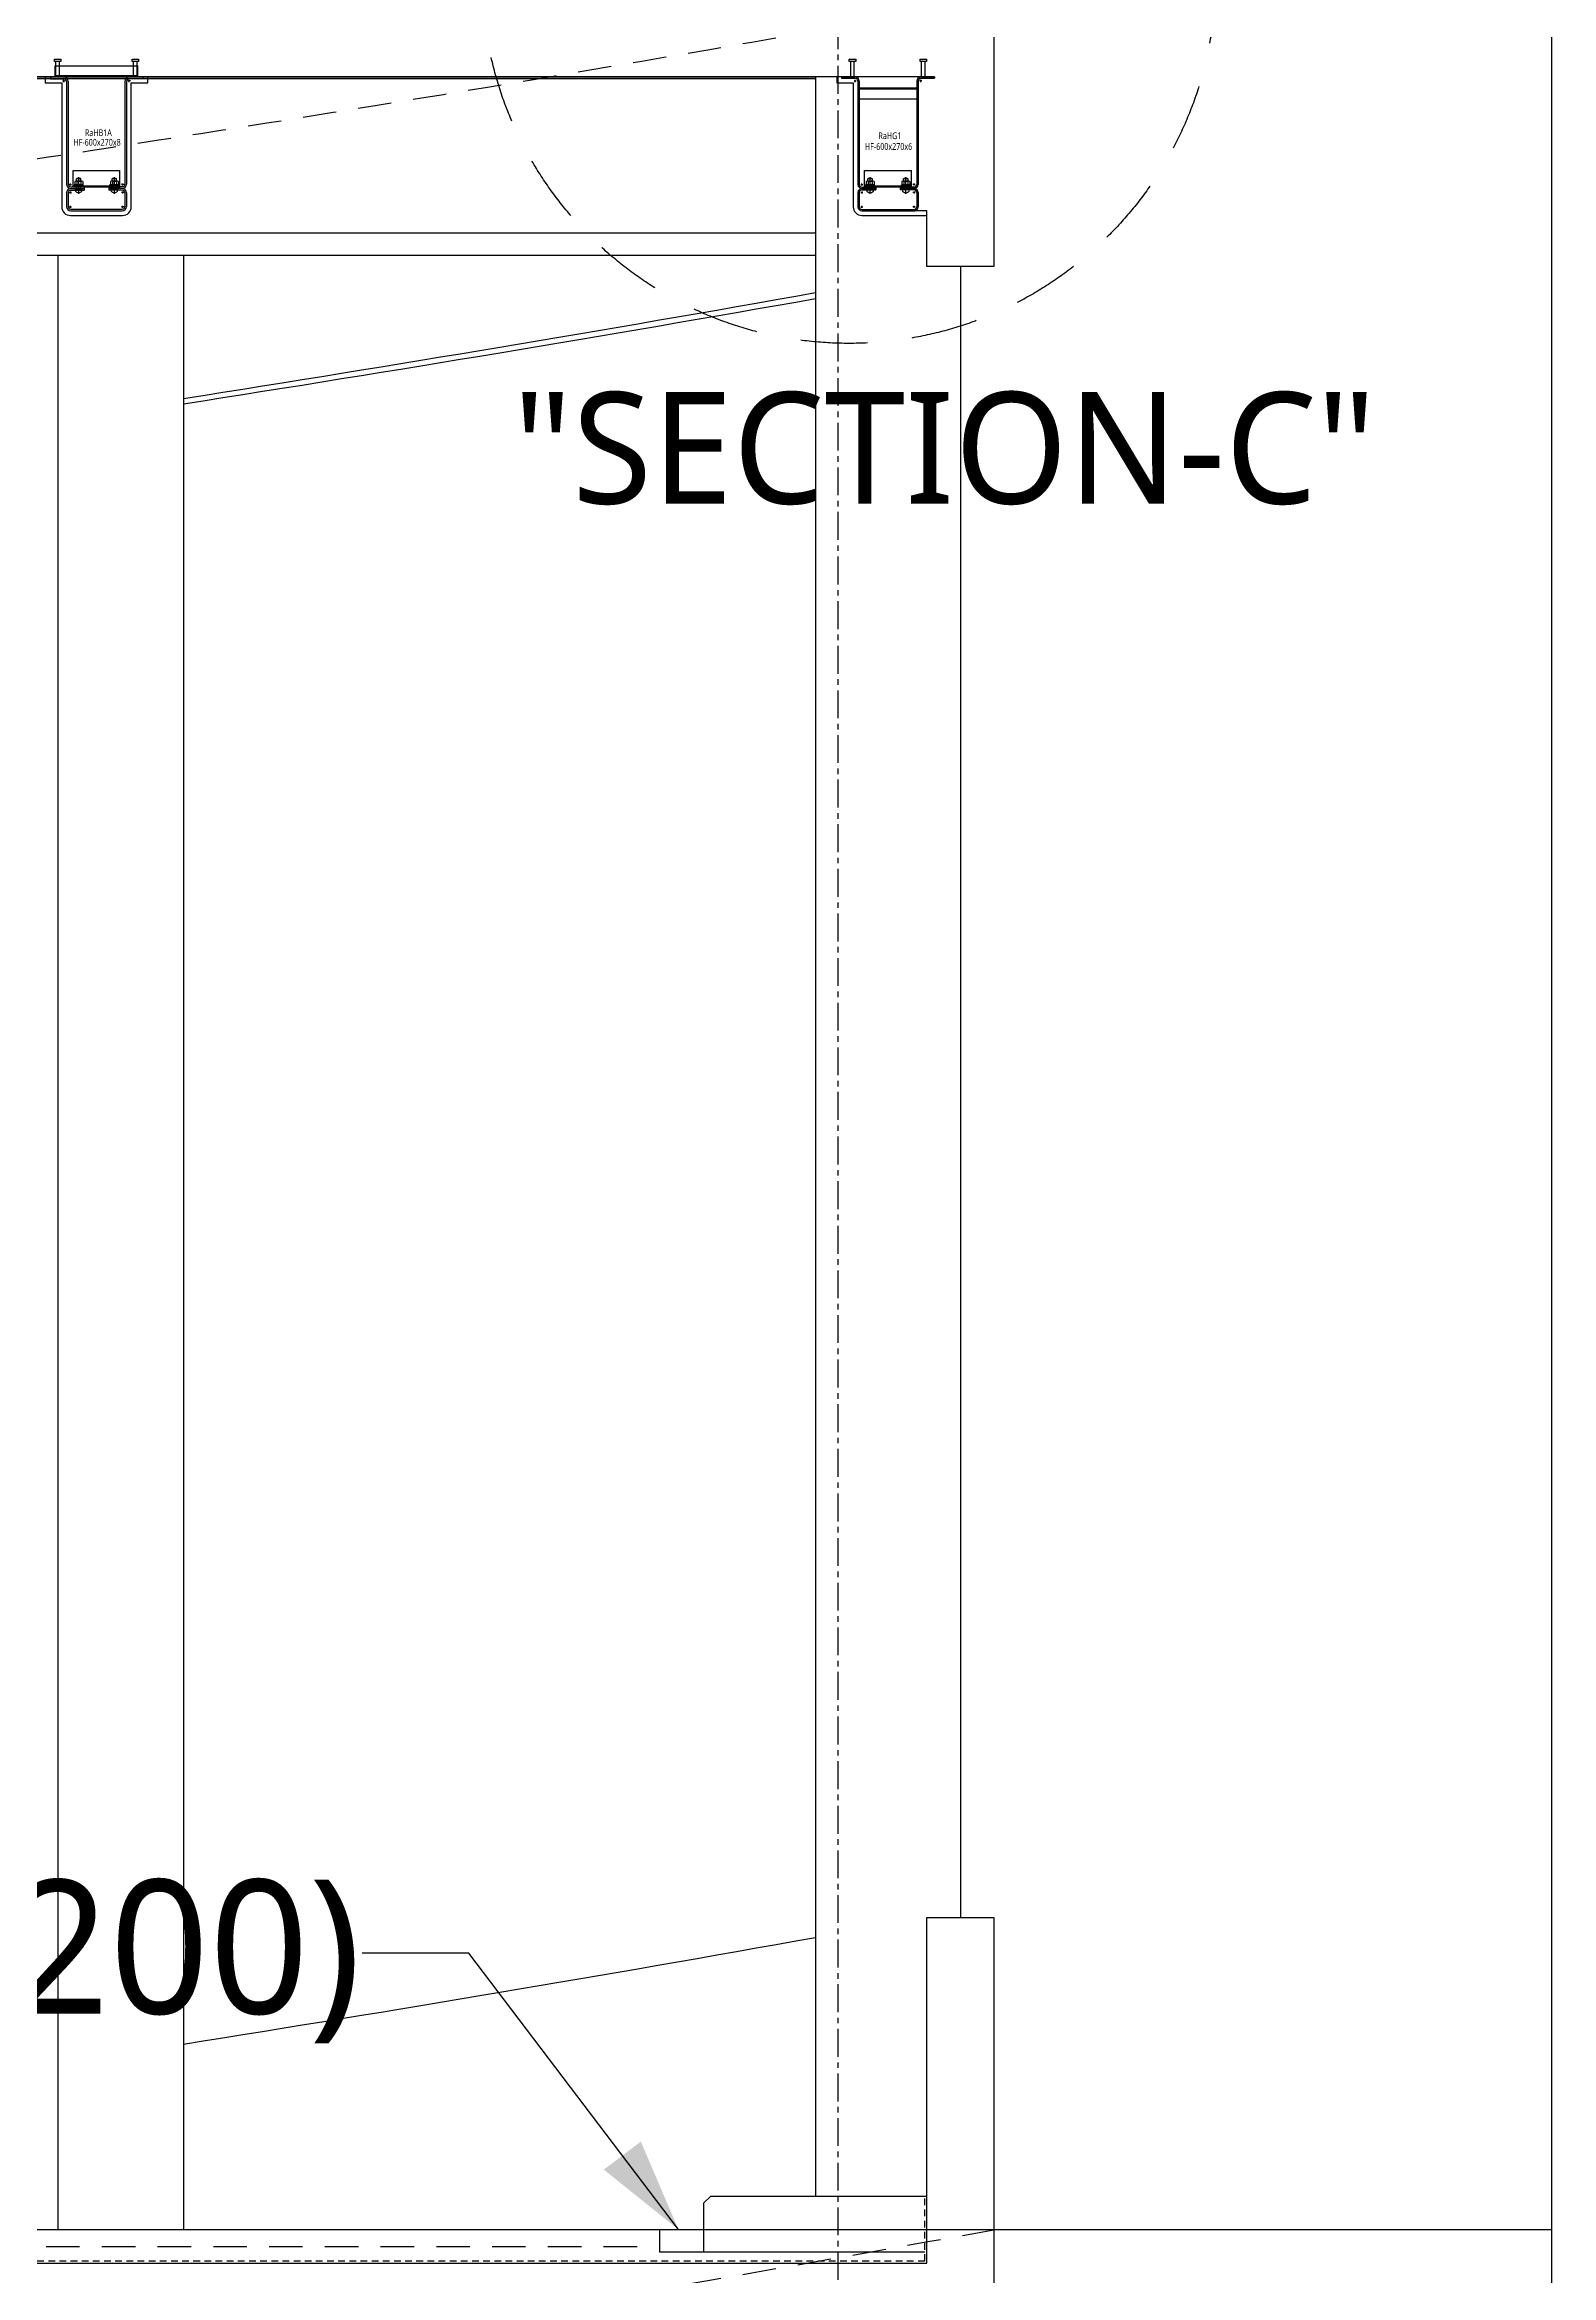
# Model space of a CAD drawing. Header units: millimetres. Extents: x 367092 to 767578, y 396038 to 811791.
# Drawn here: x 730585 to 737342, y 478820 to 488820 of the extents above; entities that cross this region are included whole.
import ezdxf
from ezdxf.enums import TextEntityAlignment as Align

# ---------------------------------------------------------------- set-up
doc = ezdxf.new("R2010")
doc.units = ezdxf.units.MM
doc.header["$LTSCALE"] = 100
doc.header["$MEASUREMENT"] = 0
doc.header["$PDSIZE"] = -10
for name, pattern in [('CENTER', [2, 1.25, -0.25, 0.25, -0.25]), ('HID', [2.5, 1.5, -1]), ('HIDDEN', [9.525, 6.35, -3.175])]:
    doc.linetypes.add(name, pattern=pattern)
doc.layers.get('0').update_dxf_attribs({"linetype": 'CONTINUOUS'})
doc.layers.get('Defpoints').update_dxf_attribs({"color": 171, "linetype": 'CONTINUOUS'})
for name, color, linetype in [('02-COL', 2, 'CONTINUOUS'), ('BOLT', 8, 'CONTINUOUS'), ('cen', 14, 'CONTINUOUS'), ('CEN(ST)', 1, 'CENTER'), ('CON', 2, 'CONTINUOUS'), ('ELE-6', 8, 'CONTINUOUS'), ('ELE-6 (251)', 251, 'CONTINUOUS'), ('ELE6', 8, 'CONTINUOUS'), ('FIN', 8, 'CONTINUOUS'), ('FIN(내화피복)', 8, 'CONTINUOUS'), ('HAT-252', 252, 'CONTINUOUS'), ('HF', 3, 'CONTINUOUS'), ('LED', 7, 'CONTINUOUS'), ('plate', 8, 'CONTINUOUS'), ('SASAC 도면번호', 6, 'CONTINUOUS'), ('STUD', 6, 'CONTINUOUS'), ('SYM', 7, 'CONTINUOUS'), ('TEXT', 3, 'CONTINUOUS'), ('TEXT(MIN)', 7, 'CONTINUOUS'), ('wire-meshes', 1, 'CONTINUOUS')]:
    doc.layers.add(name, color=color, linetype=linetype)
doc.styles.add('TE', font='malgun_0.ttf')
doc.styles.add('나눔바른고딕', font='NanumBarunGothic.ttf')

# ---------------------------------------------------------------- blocks, each defined once
blk = doc.blocks.new('*U325')
at = {"layer": 'BOLT'}
for p, q in [((-20, 0), (20, 0)), ((-20, 0), (-20, -4.5)), ((-17, 18), (17, 18)), ((20, 0), (20, -4.5)), ((-20, -4.5), (20, -4.5)), ((-18, -18.8), (-18, -6.2)), ((-13.5, -4.5), (13.5, -4.5)), ((-13.5, -20.5), (13.5, -20.5)), ((-10, -20.5), (-10, -31.2)), ((-10, -31.2), (-8, -33.2)), ((-10, -31.2), (10, -31.2)), ((-9, -18.8), (-9, -6.2)), ((-8, -33.2), (8, -33.2)), ((10, -31.2), (8, -33.2)), ((9, -18.8), (9, -6.2)), ((10, -20.5), (10, -31.2)), ((18, -18.8), (18, -6.2))]:
    blk.add_line(p, q, dxfattribs=at)
at = {"layer": 'BOLT', "linetype": 'HIDDEN'}
for p, q in [((-10, 18), (-10, 0)), ((10, 18), (10, 0))]:
    blk.add_line(p, q, dxfattribs=at)
at = {"layer": 'BOLT'}
for centre, radius, start, end in [((0, 13.3), 17.6, 15.51871, 164.48129), ((-13.5, -11.2), 6.71, 47.89655, 132.10345), ((-13.5, -13.8), 6.71, 227.89655, 312.10345), ((0, -28.7), 24.2, 68.21321, 111.78679), ((0, 3.7), 24.2, 248.21321, 291.78679), ((13.5, -11.2), 6.71, 47.89655, 132.10345), ((13.5, -13.8), 6.71, 227.89655, 312.10345)]:
    blk.add_arc(centre, radius, start, end, dxfattribs=at)
at = {"layer": 'cen'}
blk.add_line((0, 35.8), (0, -38.3), dxfattribs=at)
blk = doc.blocks.new('SB16')
at = {"layer": 'STUD'}
for p, q in [((-8, 0), (-8, 70)), ((8, 0), (8, 70))]:
    blk.add_line(p, q, dxfattribs=at)
blk.add_lwpolyline([(-14.5, 70), (-14.5, 80), (14.5, 80), (14.5, 70)], close=True, dxfattribs=at)
blk = doc.blocks.new('*U207')
at = {"layer": 'Defpoints'}
blk.add_point((0, 0), dxfattribs=at)
at = {"layer": 'HF'}
for p, q in [((-207, 0), (-147, 0)), ((-207, 0), (-207, -8)), ((207, 0), (147, 0)), ((207, 0), (207, -8)), ((-207, -8), (-147, -8)), ((-135, -20), (-135, -480)), ((-127, -20), (-127, -480)), ((127, -20), (127, -480)), ((135, -20), (135, -480)), ((207, -8), (147, -8)), ((-115, -492), (-55, -492)), ((-55, -492), (-55, -500)), ((115, -492), (55, -492)), ((55, -492), (55, -500)), ((-135, -520), (-135, -580)), ((-127, -520), (-127, -580)), ((-115, -500), (-55, -500)), ((-115, -508), (-55, -508)), ((-115, -592), (115, -592)), ((-55, -500), (-55, -508)), ((115, -500), (55, -500)), ((55, -500), (55, -508)), ((115, -508), (55, -508)), ((127, -520), (127, -580)), ((135, -520), (135, -580)), ((-115, -600), (115, -600))]:
    blk.add_line(p, q, dxfattribs=at)
for centre, radius, start, end in [((-147, -20), 20, 0, 90), ((147, -20), 20, 90, 180), ((-147, -20), 12, 0, 90), ((147, -20), 12, 90, 180), ((-115, -480), 20, 180, 270), ((-115, -480), 12, 180, 270), ((115, -480), 12, 270, 360), ((115, -480), 20, 270, 360), ((-115, -520), 20, 90, 180), ((-115, -580), 20, 180, 270), ((-115, -520), 12, 90, 180), ((-115, -580), 12, 180, 270), ((115, -520), 20, 0, 90), ((115, -520), 12, 360, 450), ((115, -580), 12, 270, 360), ((115, -580), 20, 270, 360)]:
    blk.add_arc(centre, radius, start, end, dxfattribs=at)
blk = doc.blocks.new('*U326')
for p, q in [((185, 0), (185, -50)), ((-185, 0), (-185, -50)), ((-185, 0), (185, 0)), ((-185, -50), (185, -50))]:
    blk.add_line(p, q)
at = {"linetype": 'ByBlock'}
blk.add_line((-185, -6), (185, -6), dxfattribs=at)
at = {"layer": 'Defpoints'}
blk.add_point((0, -50), dxfattribs=at)
blk = doc.blocks.new('RaHB1A-SEC')
at = {"layer": 'cen'}
for p, q in [((-152, -18), (-142, -18)), ((-147, -23), (-147, -13)), ((152, -18), (142, -18)), ((147, -23), (147, -13)), ((-122, -482), (-112, -482)), ((-117, -487), (-117, -477)), ((122, -482), (112, -482)), ((117, -487), (117, -477)), ((-122, -518), (-112, -518)), ((-122, -582), (-112, -582)), ((-117, -513), (-117, -523)), ((-117, -587), (-117, -577)), ((122, -518), (112, -518)), ((122, -582), (112, -582)), ((117, -513), (117, -523)), ((117, -587), (117, -577))]:
    blk.add_line(p, q, dxfattribs=at)
at = {"layer": 'plate'}
for p, q in [((-105, -494), (-105, -419)), ((-105, -419), (105, -419)), ((105, -494), (105, -419))]:
    blk.add_line(p, q, dxfattribs=at)
for points in [[(-105, -488), (105, -488)], [(105, -494), (-105, -494)]]:
    blk.add_lwpolyline(points, dxfattribs=at)
at = {"layer": 'BOLT', "rotation": 180}
for p in [(-80, -488), (80, -488)]:
    blk.add_blockref('*U325', p, dxfattribs=at)
at = {"layer": 'plate'}
blk.add_blockref('*U207', (0, 0), dxfattribs=at)
at = {"layer": 'plate', "xscale": -1, "rotation": 180}
blk.add_blockref('*U326', (0, 0), dxfattribs=at)
at = {"layer": 'STUD'}
for p in [(-174, 0), (174, 0)]:
    blk.add_blockref('SB16', p, dxfattribs=at)
at = {"layer": 'Defpoints', "style": '나눔바른고딕', "width": 0.8}
for s, p in [('HF-600x270x8', (2.3, -292.8)), ('RaHB1A', (8.2, -250.1))]:
    blk.add_text(s, height=30, dxfattribs=at).set_placement(p, align=Align.MIDDLE_CENTER)
blk = doc.blocks.new('*U208')
at = {"layer": 'Defpoints'}
blk.add_point((0, 0), dxfattribs=at)
at = {"layer": 'HF'}
for p, q in [((-209, 0), (-147, 0)), ((-209, 0), (-209, -6)), ((209, 0), (147, 0)), ((209, 0), (209, -6)), ((-209, -6), (-147, -6)), ((-135, -18), (-135, -482)), ((-129, -18), (-129, -482)), ((129, -18), (129, -482)), ((135, -18), (135, -482)), ((209, -6), (147, -6)), ((-117, -494), (-55, -494)), ((-55, -494), (-55, -500)), ((117, -494), (55, -494)), ((55, -494), (55, -500)), ((-135, -518), (-135, -582)), ((-129, -518), (-129, -582)), ((-117, -500), (-55, -500)), ((-117, -506), (-55, -506)), ((-117, -594), (117, -594)), ((-55, -500), (-55, -506)), ((117, -500), (55, -500)), ((55, -500), (55, -506)), ((117, -506), (55, -506)), ((129, -518), (129, -582)), ((135, -518), (135, -582)), ((-117, -600), (117, -600))]:
    blk.add_line(p, q, dxfattribs=at)
for centre, radius, start, end in [((-147, -18), 18, 360, 450), ((147, -18), 18, 90, 180), ((-147, -18), 12, 360, 450), ((147, -18), 12, 90, 180), ((-117, -482), 18, 180, 270), ((-117, -482), 12, 180, 270), ((117, -482), 12, 270, 360), ((117, -482), 18, 270, 360), ((-117, -518), 18, 90, 180), ((-117, -582), 18, 180, 270), ((-117, -518), 12, 90, 180), ((-117, -582), 12, 180, 270), ((117, -518), 18, 0, 90), ((117, -518), 12, 0, 90), ((117, -582), 12, 270, 360), ((117, -582), 18, 270, 360)]:
    blk.add_arc(centre, radius, start, end, dxfattribs=at)
blk = doc.blocks.new('RaHG1-SEC')
at = {"layer": 'cen'}
for p, q in [((-152, -18), (-142, -18)), ((-147, -23), (-147, -13)), ((152, -18), (142, -18)), ((147, -23), (147, -13)), ((-122, -482), (-112, -482)), ((-117, -487), (-117, -477)), ((122, -482), (112, -482)), ((117, -487), (117, -477)), ((-122, -518), (-112, -518)), ((-122, -582), (-112, -582)), ((-117, -513), (-117, -523)), ((-117, -587), (-117, -577)), ((122, -518), (112, -518)), ((122, -582), (112, -582)), ((117, -513), (117, -523)), ((117, -587), (117, -577))]:
    blk.add_line(p, q, dxfattribs=at)
at = {"layer": 'plate'}
for p, q in [((129, -50), (-129, -50)), ((129, -54), (-129, -54)), ((129, -100), (-129, -100)), ((-105, -494), (-105, -419)), ((-105, -419), (105, -419)), ((105, -494), (105, -419))]:
    blk.add_line(p, q, dxfattribs=at)
for points in [[(-105, -488), (105, -488)], [(105, -494), (-105, -494)]]:
    blk.add_lwpolyline(points, dxfattribs=at)
at = {"layer": 'BOLT', "rotation": 180}
for p in [(-80, -488), (80, -488)]:
    blk.add_blockref('*U325', p, dxfattribs=at)
at = {"layer": 'HF'}
blk.add_blockref('*U208', (0, 0), dxfattribs=at)
at = {"layer": 'STUD'}
for p in [(-159, 0), (159, 0)]:
    blk.add_blockref('SB16', p, dxfattribs=at)
at = {"layer": 'Defpoints', "style": '나눔바른고딕', "width": 0.8}
for s, p in [('HF-600x270x6', (2.6, -311.7)), ('RaHG1', (8.7, -263.6))]:
    blk.add_text(s, height=30, dxfattribs=at).set_placement(p, align=Align.MIDDLE_CENTER)
blk = doc.blocks.new('*U214')
at = {"layer": 'ELE6', "ltscale": 0.1}
for p, q in [((12896.3, -8), (0, -8)), ((12896.3, -700), (0, -700))]:
    blk.add_line(p, q, dxfattribs=at)
blk.add_lwpolyline([(12896.3, -800), (0, -800), (0, 0), (12896.3, 0)], close=True, dxfattribs=at)
at = {"layer": 'Defpoints', "style": 'TE'}
blk.add_text('HG11,HG11A,HG12,HG12A : HF-800x270x8', height=60, dxfattribs=at).set_placement((851, -749.7), align=Align.MIDDLE_CENTER)
blk = doc.blocks.new('경사로 종단면 난간입면')
at = {"layer": 'ELE-6 (251)', "linetype": 'HID'}
for centre in [(40431, 123386.9), (40431, 113386.9)]:
    blk.add_arc(centre, 146864.5, 270.319524, 280.323526, dxfattribs=at)
at = {"layer": 'ELE-6 (251)', "ltscale": 10000}
for centre, radius, start, end in [((40264.3, 122308), 146986.6, 278.943778, 280.064012), ((40431, 122186.9), 146864.5, 278.88547, 280.006447), ((40131, 114786.9), 146864.5, 279.003949, 280.125315)]:
    blk.add_arc(centre, radius, start, end, dxfattribs=at)

msp = doc.modelspace()

# ---------------------------------------------------------------- block references
at = {"layer": 'SASAC 도면번호'}
msp.add_blockref('경사로 종단면 난간입면', (668091.8, 510124.8), dxfattribs=at)

# ---------------------------------------------------------------- next in the draw order: linework, layer by layer
at = {"layer": 'CEN(ST)'}
msp.add_line((734141.8, 514524.8), (734141.8, 443513.8), dxfattribs=at)
at = {"layer": 'CEN(ST)', "ltscale": 10000}
msp.add_line((665841.8, 479024.8), (737341.8, 479024.8), dxfattribs=at)
at = {"layer": 'CON', "ltscale": 0.1}
for points in [[(720341.8, 490424.8), (720641.8, 490424.8), (720641.8, 488874.8), (734541.8, 488874.8), (734541.8, 490424.8), (734841.8, 490424.8), (734841.8, 487824.8), (734541.8, 487824.8), (734541.8, 488074.8), (734483.8, 488074.8, 0.414214), (734501.8, 488092.8), (734501.8, 488156.8, 0.414214), (734483.8, 488174.8, 0.414214), (734501.8, 488192.8), (734501.8, 488656.8, -0.414214), (734513.8, 488668.8), (734575.8, 488668.8), (734575.8, 488674.8)], [(734575.8, 488674.8), (720634.8, 488674.8), (720634.8, 488666.8), (720694.8, 488666.8, -0.414214), (720706.8, 488654.8), (720706.8, 488194.8, 0.414214), (720726.8, 488174.8, 0.414214), (720706.8, 488154.8), (720706.8, 488094.8, 0.414214), (720726.8, 488074.8), (720641.8, 488074.8), (720641.8, 487824.8), (720341.8, 487824.8)]]:
    msp.add_lwpolyline(points, format="xyb", dxfattribs=at)
msp.add_lwpolyline([(720341.8, 477824.8), (720341.8, 480424.8), (720641.8, 480424.8), (720641.8, 478874.8), (734541.8, 478874.8), (734541.8, 480424.8), (734841.8, 480424.8), (734841.8, 477824.8)], dxfattribs=at)
at = {"layer": 'Defpoints', "ltscale": 10000}
msp.add_lwpolyline([(737341.8, 443513.8), (665841.8, 443513.8), (665841.8, 514524.8), (737341.8, 514524.8)], close=True, dxfattribs=at)
at = {"layer": 'ELE-6', "ltscale": 10000}
for p, q in [((734041.8, 488674.8), (734041.8, 479174.8)), ((734691.8, 487824.8), (734691.8, 480424.8))]:
    msp.add_line(p, q, dxfattribs=at)
at = {"layer": 'ELE-6 (251)', "ltscale": 10000}
for p, q in [((730644.6, 487874.8), (730644.6, 479024.8)), ((731207.5, 487874.8), (731207.5, 479024.8))]:
    msp.add_line(p, q, dxfattribs=at)
at = {"layer": 'FIN'}
for points in [[(733541.8, 478924.8), (733541.8, 479144.8), (733571.8, 479174.8), (734541.8, 479174.8)], [(720651.8, 478924.8), (721841.8, 478924.8), (721841.8, 479024.8), (733341.8, 479024.8), (733341.8, 478924.8), (734531.8, 478924.8)]]:
    msp.add_lwpolyline(points, dxfattribs=at)
at = {"layer": 'FIN(내화피복)', "ltscale": 10000}
for points in [[(730587.8, 488674.8), (730587.8, 488647.8), (730661.8, 488647.8), (730661.8, 488092.8, 0.414214), (730700.8, 488053.8), (730934.8, 488053.8, 0.414214), (730973.8, 488092.8), (730973.8, 488647.8), (731047.8, 488647.8), (731047.8, 488674.8)], [(734136.9, 488674.8), (734136.9, 488647.8), (734210.9, 488647.8), (734210.9, 488092.8, 0.414214), (734249.9, 488053.8), (734541.8, 488053.8)]]:
    msp.add_lwpolyline(points, format="xyb", dxfattribs=at)
at = {"layer": 'HAT-252', "linetype": 'HID', "ltscale": 0.2}
msp.add_lwpolyline([(720651.8, 479174.8), (720651.8, 478884.8), (734531.8, 478884.8), (734531.8, 479174.8)], dxfattribs=at)
at = {"layer": 'LED'}
msp.add_lwpolyline([(733427.6, 479024.8), (732486.6, 480264.3), (732009, 480264.3)], dxfattribs=at)
msp.add_solid([(733427.6, 479024.8), (733092.7, 479293.7), (733258.6, 479419.6)], dxfattribs=at)
at = {"layer": 'SYM', "linetype": 'HID', "ltscale": 2}
msp.add_circle((734191.8, 489124.8), 1644.3, dxfattribs=at)
at = {"layer": 'wire-meshes', "linetype": 'HID'}
msp.add_line((721841.8, 478949.8), (733341.8, 478949.8), dxfattribs=at)

# ---------------------------------------------------------------- next in the draw order: block references
at = {"layer": '02-COL'}
msp.add_blockref('*U214', (721145.5, 488674.8), dxfattribs=at)
at = {"layer": 'SASAC 도면번호'}
for name, p in [('RaHB1A-SEC', (730817.8, 488674.8)), ('RaHG1-SEC', (734366.8, 488674.8))]:
    msp.add_blockref(name, p, dxfattribs=at)

# ---------------------------------------------------------------- next in the draw order: texts
at = {"layer": 'TEXT', "style": '나눔바른고딕'}
msp.add_text('"SECTION-C"', height=500, dxfattribs=at).set_placement((734620.3, 487011.9), align=Align.MIDDLE_CENTER)
at = {"layer": 'TEXT(MIN)', "style": '나눔바른고딕'}
msp.add_text('트렌치(W:200)', height=600, dxfattribs=at).set_placement((732004.7, 480293), align=Align.MIDDLE_RIGHT)

doc.saveas('drawing.dxf')
